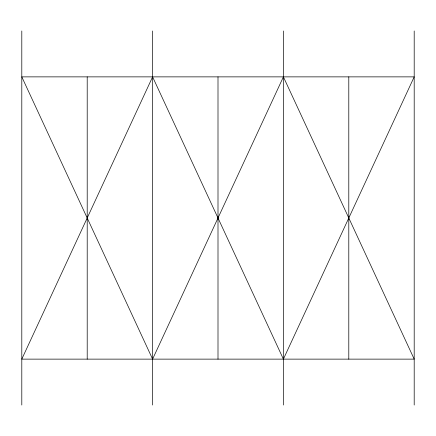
<?xml version="1.0" encoding="UTF-8"?>
<svg xmlns="http://www.w3.org/2000/svg" width="436" height="436" viewBox="0 0 436 436"><rect width="100%" height="100%" fill="white"/><g stroke="black" fill="none" stroke-linecap="round" stroke-linejoin="round"><path stroke-width="0.65" d="M414.195 30.972L414.2 405.028M348.795 76.872L348.795 359.128M283.4 30.972L283.395 405.028M218 76.872L218 359.128M152.6 30.972L152.595 405.028M87.205 76.872L87.205 359.128M21.805 30.972L21.8 405.028M152.6 76.872L21.8 359.128L414.2 359.128L283.4 76.872L152.595 359.128L21.805 76.872L414.195 76.872L283.395 359.128L152.6 76.872"/></g></svg>
